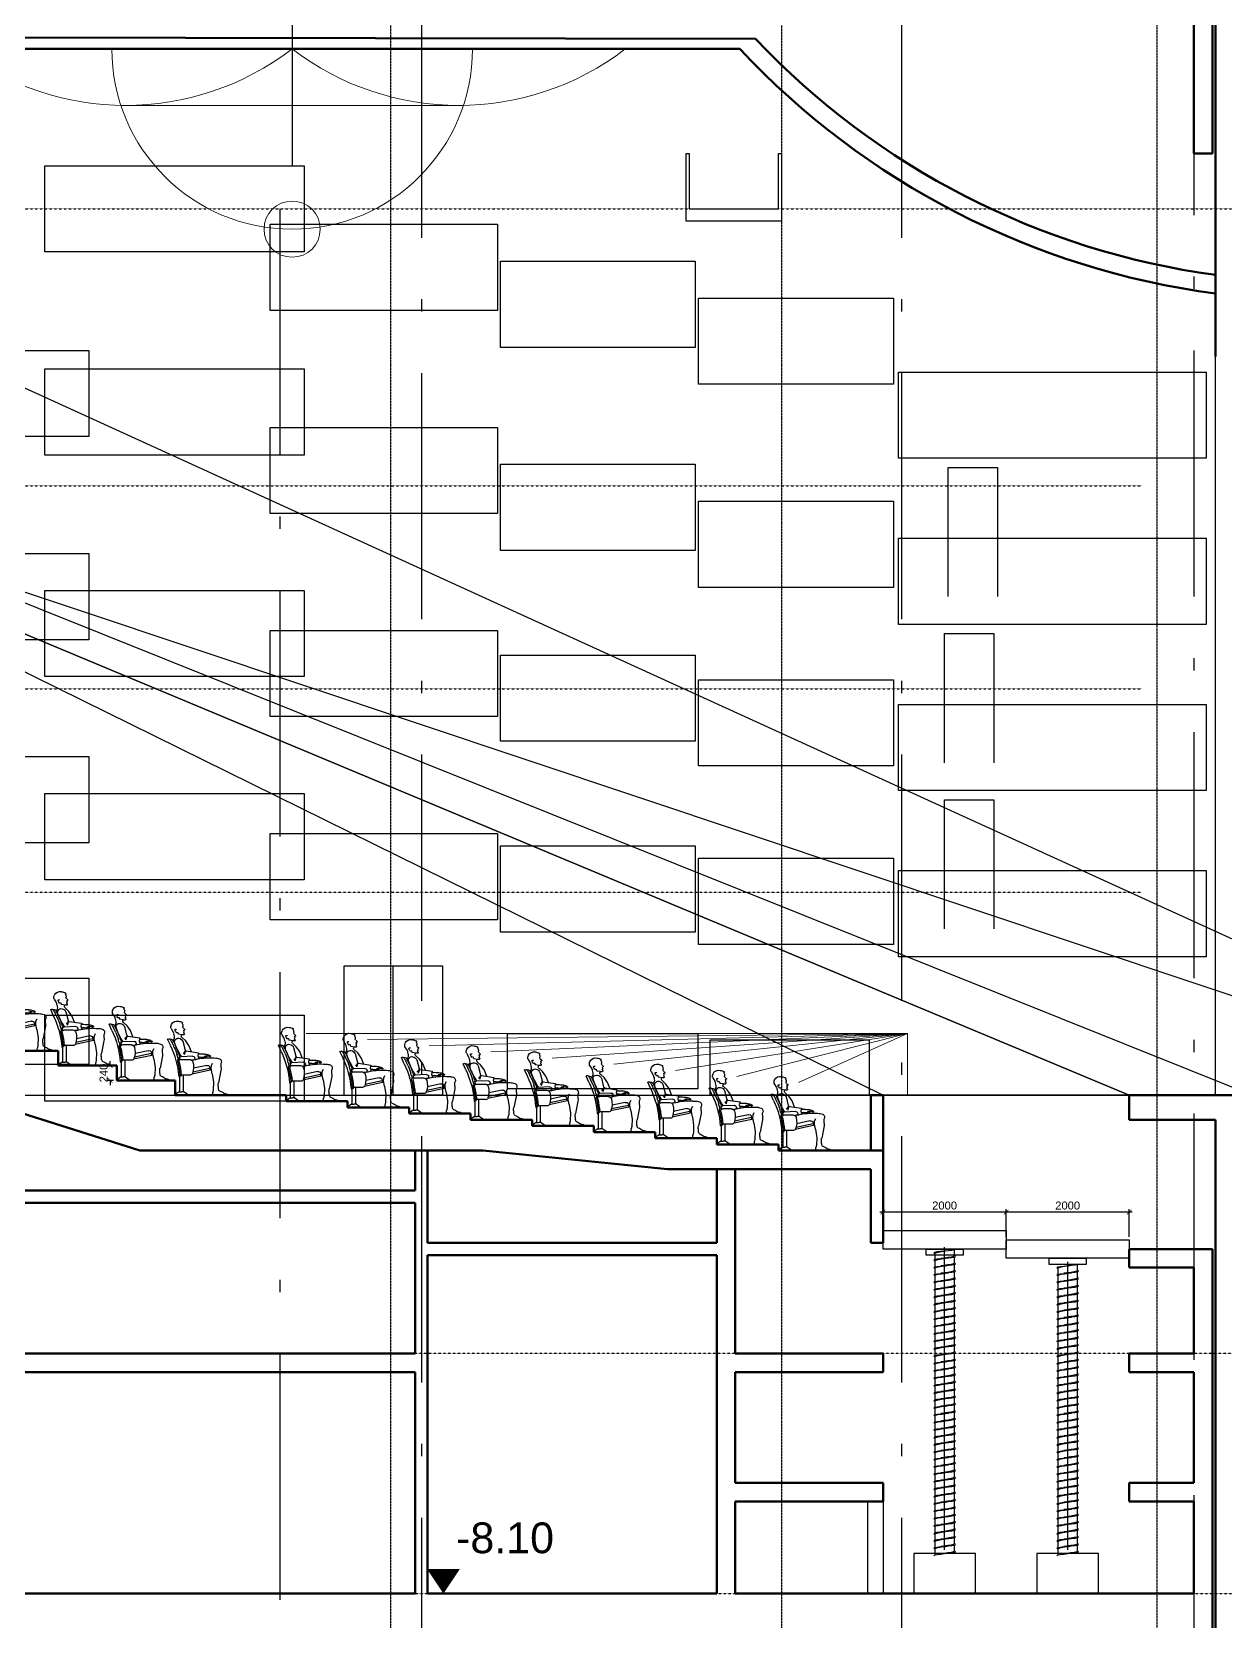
# Model space of a CAD drawing. Header units: millimetres. Extents: x 2558 to 253942, y 1343 to 186042.
# Drawn here: x 163171 to 182560, y 31870 to 57696 of the extents above; entities that cross this region are included whole.
import ezdxf

# ---------------------------------------------------------------- set-up
doc = ezdxf.new("R2010")
doc.units = ezdxf.units.MM
for name, pattern in [('DASHED', [0.75, 0.5, -0.25]), ('DOGSL_1', [0]), ('DOT', [0.125, 0, -0.125]), ('OSY', [6200, 4000, -1000, 200, -1000])]:
    doc.linetypes.add(name, pattern=pattern)
for name, color, linetype in [('axes', 40, 'OSY'), ('dim100', 7, 'Continuous'), ('F', 4, 'Continuous'), ('FFFF', 61, 'Continuous'), ('Light tech', 30, 'Continuous'), ('Mech', 7, 'Continuous'), ('P', 3, 'Continuous'), ('R', 7, 'Continuous'), ('SEATS', 7, 'Continuous'), ('Seats_2', 61, 'Continuous'), ('Text', 179, 'Continuous')]:
    doc.layers.add(name, color=color, linetype=linetype)
doc.layers.add('FF', color=7, linetype='Continuous', lineweight=20)
doc.layers.add('ST', color=5, linetype='Continuous', lineweight=50)
doc.layers.add('view', color=193, linetype='Continuous', lineweight=20, plot=False)
doc.styles.add('DIM', font='arial.ttf', dxfattribs={"height": 500})
doc.styles.add('dim200', font='arial.ttf')
doc.dimstyles.new('DIM 50', dxfattribs={"dimtxt": 130, "dimasz": 75, "dimexe": 50, "dimexo": 50, "dimgap": 40, "dimtad": 1, "dimdec": 0, "dimzin": 0, "dimdsep": 46, "dimtxsty": 'dim200', "dimblk": 'ARCHTICK', "dimcen": 50, "dimdle": 50, "dimclrd": 256, "dimclre": 256, "dimclrt": 256, "dimaunit": 1, "dimadec": 4, "dimazin": 0, "dimtfac": 1, "dimtdec": 0, "dimtix": 1, "dimtofl": 0, "dimtmove": 0, "dimatfit": 0, "dimldrblk": 'DOT', "dimfxl": 1, "dimtolj": 1, "dimtzin": 0, "dimarcsym": 0})

# ---------------------------------------------------------------- blocks, each defined once
blk = doc.blocks.new('man_seats')
at = {"layer": 'SEATS', "linetype": 'DOGSL_1'}
for p, q in [((-132, 1086), (-152, 1067)), ((-140, 1050), (-152, 1054)), ((-139, 1042), (-143, 1032)), ((-114, 1159), (-118, 1168)), ((67, 1077), (33, 1020)), ((-264, 700), (-223, 803)), ((-223, 803), (-167, 881)), ((-167, 881), (-116, 928)), ((-124, 870), (-161, 727)), ((-141, 1017), (-139, 1014)), ((-106, 977), (-57, 987)), ((-41, 1013), (-46, 993)), ((-32, 1014), (-25, 1010)), ((-11, 783), (-2, 804)), ((-2, 805), (24, 860)), ((16, 771), (25, 792)), ((25, 792), (51, 848)), ((79, 806), (123, 906)), ((123, 906), (112, 912)), ((-567, 602), (-609, 600)), ((-515, 630), (-501, 633)), ((-365, 637), (-382, 587)), ((-178, 713), (-377, 684)), ((-377, 684), (-365, 637)), ((-285, 629), (-96, 620)), ((-285, 564), (-274, 564)), ((-99, 576), (-235, 576)), ((-167, 718), (-145, 648)), ((-167, 718), (-127, 666)), ((-66, 609), (-76, 568)), ((-71, 591), (-71, 590)), ((-35, 621), (-29, 655)), ((-745, 439), (-744, 508)), ((-743, 396), (-703, 196)), ((-602, 343), (-623, 204)), ((-588, 477), (-607, 515)), ((-602, 343), (-586, 426)), ((-586, 426), (-588, 477)), ((-570, 401), (-563, 435)), ((-570, 401), (-274, 338)), ((-568, 436), (-564, 454)), ((-563, 435), (-568, 436)), ((-288, 376), (-563, 435)), ((-513, 477), (-297, 431)), ((-243, 322), (-103, 322)), ((-135, 50), (-135, 322)), ((-95, 319), (-82, 318)), ((-79, 321), (-92, 323)), ((-75, 50), (-75, 300)), ((-57, 296), (-70, 297)), ((-623, 204), (-618, 83)), ((-618, 83), (-610, 46)), ((-145, 50), (-210, 5)), ((-210, -5), (-210, 5)), ((-145, 50), (-105, 50)), ((-65, 50), (-105, 50)), ((-65, 50), (0, 5)), ((0, -5), (0, 5)), ((-751, -4), (-856, -4)), ((-667, -4), (-622, -4)), ((-210, -5), (0, -5))]:
    blk.add_line(p, q, dxfattribs=at)
for centre, radius, start, end in [((-146, 1059), 9.46, 125.4704, 185.4448), ((-147, 1062), 9.32, 203.837, 235.081), ((-145, 1045), 6.55, 332.6513, 44.0227), ((-150, 1103), 25.1, 316.7432, 16.5158), ((-42, 1116), 84.4, 149.409, 183.8498), ((-113, 1171), 6.41, 116.0209, 209.502), ((-29, 1008), 190, 97.5536, 117.1231), ((-29, 1098), 102, 26.4689, 104.1698), ((-10, 1049), 16.5, 47.7166, 138.5592), ((-117, 1096), 129, 318.7708, 338.0117), ((-8, 1054), 12.2, 329.7551, 40.8129), ((-15, 1103), 86.2, 342.1481, 27.0152), ((-131, 989), 16, 143.7865, 187.1051), ((-137, 988), 10.7, 185.0032, 229.8122), ((-164, 1021), 30, 311.4466, 322.1041), ((-138, 1030), 5.12, 158.1291, 246.9451), ((-132, 993), 17.7, 227.9411, 267.726), ((-134, 1021), 7.67, 139.5821, 208.7021), ((-149, 1009), 10.8, 320.5622, 23.3552), ((-127, 1075), 100, 266.9161, 281.9905), ((-47, 839), 81.9, 99.8095, 161.0328), ((-129, 955), 30.3, 296.5587, 45.4387), ((-843, 1136), 900, 325.057, 340.6089), ((1318, 198), 1452, 156.25, 163.2853), ((-48, 862), 59.4, 31.2887, 102.8268), ((1348, 194), 1408, 154.2153, 175.8447), ((-59, 1001), 15.1, 281.5207, 324.6216), ((-36, 1009), 6.46, 53.9875, 140.1087), ((-23, 1012), 2.86, 227.0098, 336.3873), ((-64, 862), 74.1, 340.9881, 25.0797), ((154, 936), 139, 155.4704, 190.285), ((-420, 810), 449, 7.0079, 13.4224), ((577, 569), 625, 148.9857, 152.1824), ((70, 1000), 42.4, 151.7571, 187.962), ((68, 874), 32.2, 102.3505, 147.7508), ((633, 536), 660, 146.3126, 151.8089), ((71, 866), 39.8, 70.0472, 104.029), ((108, 882), 31.5, 120.4244, 140.1755), ((105, 881), 31.6, 77.9129, 115.268), ((-698, 536), 53.5, 113.199, 210.8872), ((-643, 354), 244, 98.4819, 108.2551), ((-662, 538), 60, 88.5691, 106.7733), ((-620, 254), 346, 88.1949, 96.7454), ((-558, 626), 15.2, 165.2916, 189.6717), ((-563, 628), 10, 133.9367, 165.2937), ((-568, 625), 5, 189.6737, 233.1227), ((-566, 627), 8.41, 233.1181, 315.8795), ((-524, 587), 66.5, 103.2009, 133.9338), ((-548, -308), 910, 74.2076, 91.1743), ((-518, 559), 75.9, 90.8294, 124.0907), ((-454, 372), 292, 92.0009, 107.0006), ((-1014, -4183), 4843, 83.5788, 84.1379), ((-502, 628), 13.1, 170.6066, 284.3951), ((-483, 583), 35.8, 60.8515, 116.5569), ((-438, 650), 44.7, 232.7537, 302.0829), ((-416, -107), 773, 86.7172, 93.5577), ((-401, 591), 25, 20.6616, 122.0823), ((-285, 596), 32.5, 87.1208, 270.1029), ((20, 453), 317, 164.8434, 199.2992), ((-233, 519), 56.1, 89.9881, 163.0424), ((-274, 569), 4.92, 270, 309.9581), ((-181, 733), 20, 278.3209, 345.151), ((-99, 539), 36.4, 346.344, 90), ((1317, 195), 1421, 166.344, 174.7066), ((-99, 538), 82.2, 68.6815, 87.5), ((1317, 195), 1399, 166.2966, 174.7281), ((-99, 539), 59.1, 347.4672, 61.2692), ((-71, 610), 4.92, 346.6778, 68.6808), ((1318, 198), 1418, 162.6535, 164.7338), ((1318, 198), 1423, 156.25, 161.295), ((-209, 447), 536, 180.8902, 185.4981), ((-521, 429), 49.5, 77.5948, 149.5534), ((-553, 446), 13.5, 145.7447, 145.8152), ((-243, 361), 39.4, 199.2992, 270), ((-103, 327), 4.92, 270, 354.7066), ((-92, 326), 2.95, 160.5033, 262.9997), ((-45, 349), 58.5, 211.3195, 244.4384), ((22, 408), 137, 220.9422, 234.7656), ((-78, 324), 3.13, 264.3103, 349.888), ((-854, -1), 3.42, 132.6592, 240.7954), ((-838, -12), 23.1, 90.1435, 144.6299), ((-842, 87), 76.5, 272.7575, 294.2867), ((-737, -183), 214, 105.2186, 110.0864), ((-656, -134), 209, 108.4765, 130.9574), ((-709, -62), 66.4, 65.3055, 113.717), ((-730, 87), 25, 288.4767, 351.1366), ((-1306, 177), 607, 351.1364, 357.0608), ((-868, 156), 170, 356.4818, 13.4886), ((-695, 33), 85.8, 336.9924, 8.3783), ((-752, 37), 40.8, 270.6071, 292.8199), ((-660, 73), 77.1, 254.0525, 265.4576), ((-621, 1), 5.45, 265.9633, 344.3707)]:
    blk.add_arc(centre, radius, start, end, dxfattribs=at)
blk = doc.blocks.new('A$C24590B9B')
at = {"layer": 'Seats_2'}
blk.add_blockref('man_seats', (0, 5), dxfattribs=at)
blk = doc.blocks.new('_ArchTick')
at = {"color": 0, "linetype": 'ByBlock', "const_width": 0.15}
blk.add_lwpolyline([(-0.5, -0.5), (0.5, 0.5)], dxfattribs=at)
blk = doc.blocks.new('*D282')
at = {"layer": 'Defpoints', "color": 0, "linetype": 'Continuous', "transparency": 16777216}
for p in [(179001, 38518), (179001, 38068), (181001, 38068)]:
    blk.add_point(p, dxfattribs=at)
at = {"layer": 'dim100', "linetype": 'Continuous', "lineweight": -2, "transparency": 16777216}
for p, q in [((181051, 38518), (178951, 38518)), ((179001, 38118), (179001, 38568)), ((181001, 38118), (181001, 38568))]:
    blk.add_line(p, q, dxfattribs=at)
at = {"layer": 'dim100', "linetype": 'Continuous', "lineweight": -2, "transparency": 16777216, "xscale": 75, "yscale": 75, "zscale": 75, "rotation": 180}
blk.add_blockref('_ArchTick', (179001, 38518), dxfattribs=at)
at = {"layer": 'dim100', "linetype": 'Continuous', "lineweight": -2, "transparency": 16777216, "xscale": 75, "yscale": 75, "zscale": 75}
blk.add_blockref('_ArchTick', (181001, 38518), dxfattribs=at)
at = {"layer": 'dim100', "linetype": 'Continuous', "transparency": 16777216, "insert": (180001, 38624), "char_height": 130, "attachment_point": 5, "style": 'dim200'}
blk.add_mtext('\\A1;2000', dxfattribs=at)
blk = doc.blocks.new('_Dot')
at = {"layer": 'P', "color": 0, "lineweight": -2}
blk.add_line((-0.5, 0), (-1, 0), dxfattribs=at)
at = {"layer": 'P', "color": 0, "const_width": 0.5}
blk.add_lwpolyline([(-0.25, 0, 1), (0.25, 0, 1)], format="xyb", close=True, dxfattribs=at)
blk = doc.blocks.new('*D283')
at = {"layer": 'Defpoints', "color": 0, "linetype": 'Continuous', "transparency": 16777216}
for p in [(177001, 38518), (177001, 38218), (179001, 38218)]:
    blk.add_point(p, dxfattribs=at)
at = {"layer": 'dim100', "linetype": 'Continuous', "lineweight": -2, "transparency": 16777216}
for p, q in [((179051, 38518), (176951, 38518)), ((177001, 38268), (177001, 38568)), ((179001, 38268), (179001, 38568))]:
    blk.add_line(p, q, dxfattribs=at)
at = {"layer": 'dim100', "linetype": 'Continuous', "lineweight": -2, "transparency": 16777216, "xscale": 75, "yscale": 75, "zscale": 75, "rotation": 180}
blk.add_blockref('_ArchTick', (177001, 38518), dxfattribs=at)
at = {"layer": 'dim100', "linetype": 'Continuous', "lineweight": -2, "transparency": 16777216, "xscale": 75, "yscale": 75, "zscale": 75}
blk.add_blockref('_ArchTick', (179001, 38518), dxfattribs=at)
at = {"layer": 'dim100', "linetype": 'Continuous', "transparency": 16777216, "insert": (178001, 38624), "char_height": 130, "attachment_point": 5, "style": 'dim200'}
blk.add_mtext('\\A1;2000', dxfattribs=at)
blk = doc.blocks.new('vint')
blk.add_line((0, 0), (0, 120))
for points in [[(-175, 30), (-160, 40), (-120, 48), (-64, 54), (0, 60), (64, 66), (120, 72), (160, 80), (175, 90)], [(-175, 30), (-160, 19), (-160, -80)], [(-160, 19), (-146, 30), (-106, 40), (-51, 49), (13, 59), (61, 65)], [(175, -30), (160, -19), (160, 80)], [(-175, -90), (-160, -80), (-120, -72), (-64, -66), (0, -60), (64, -54), (120, -48), (160, -40), (175, -30)], [(160, -19), (146, -30), (106, -40), (51, -49), (-13, -59), (-61, -65)]]:
    blk.add_lwpolyline(points)
blk = doc.blocks.new('*D308')
at = {"layer": 'Defpoints', "color": 0, "transparency": 16777216}
for p in [(164445, 40898), (164551, 40898), (164551, 40658)]:
    blk.add_point(p, dxfattribs=at)
at = {"layer": 'dim100', "lineweight": -2, "transparency": 16777216}
for p, q in [((164501, 40898), (164395, 40898)), ((164445, 40898), (164445, 40973)), ((164501, 40658), (164395, 40658)), ((164445, 40658), (164445, 40583))]:
    blk.add_line(p, q, dxfattribs=at)
at = {"layer": 'dim100', "lineweight": -2, "transparency": 16777216, "xscale": 75, "yscale": 75, "zscale": 75}
for p, rotation in [((164445, 40898), 270), ((164445, 40658), 90)]:
    blk.add_blockref('_ArchTick', p, dxfattribs=dict(at, rotation=rotation))
at = {"layer": 'dim100', "transparency": 16777216, "insert": (164338, 40778), "char_height": 130, "attachment_point": 5, "rotation": 90, "style": 'dim200'}
blk.add_mtext('\\A1;240', dxfattribs=at)

msp = doc.modelspace()

# ---------------------------------------------------------------- linework, layer by layer
at = {"layer": 'axes'}
for p, q in [((182051.4, 77318.1), (182051.4, 20218.1)), ((169501.4, 64550.6), (169501.4, 20218.1)), ((177301.4, 64550.6), (177301.4, 20218.1)), ((167201.4, 54818.1), (167201.4, 20218.1))]:
    msp.add_line(p, q, dxfattribs=at)
at = {"layer": 'axes', "color": 7}
msp.add_line((167401.4, 64068.1), (167401.4, 55518.1), dxfattribs=at)
at = {"layer": 'axes', "linetype": 'DOT'}
for p, q in [((126751.4, 54818.1), (249501.4, 54818.1)), ((126751.4, 50318.1), (181201.4, 50318.1)), ((126751.4, 47018.1), (181201.4, 47018.1)), ((126751.4, 43718.1), (181201.4, 43718.1)), ((248751.4, 36218.1), (126751.4, 36218.1)), ((126751.4, 32318.1), (249501.4, 32318.1))]:
    msp.add_line(p, q, dxfattribs=at)
at = {"layer": 'F'}
for p, q in [((176751.4, 33818.1), (176751.4, 32318.1)), ((177001.4, 33818.1), (177001.4, 32318.1))]:
    msp.add_line(p, q, dxfattribs=at)
at = {"layer": 'FF'}
msp.add_line((170182.8, 56499.7), (164620, 56499.7), dxfattribs=at)
msp.add_circle((167401.4, 54489), 456, dxfattribs=at)
for centre, radius, start, end in [((164694.9, 60944), 4444.9, 232.49026, 307.50974), ((167401.4, 57418.1), 2929.1, 180, 0), ((170107.9, 60944), 4444.9, 232.49026, 307.50974)]:
    msp.add_arc(centre, radius, start, end, dxfattribs=at)
at = {"layer": 'FFFF'}
for points in [[(163382.7, 55518.1), (167596.9, 55518.1), (167596.9, 54118.1), (163382.7, 54118.1)], [(167042.9, 54568.1), (170735.2, 54568.1), (170735.2, 53168.1), (167042.9, 53168.1)], [(170785.9, 53968.1), (173949.2, 53968.1), (173949.2, 52568.1), (170785.9, 52568.1)], [(174005.2, 53368.1), (177173.3, 53368.1), (177173.3, 51968.1), (174005.2, 51968.1)], [(159978.8, 52518.1), (164095.4, 52518.1), (164095.4, 51118.1), (159978.8, 51118.1)], [(163382.7, 52218.1), (167596.9, 52218.1), (167596.9, 50818.1), (163382.7, 50818.1)], [(167042.9, 51268.1), (170735.2, 51268.1), (170735.2, 49868.1), (167042.9, 49868.1)], [(170785.9, 50668.1), (173949.2, 50668.1), (173949.2, 49268.1), (170785.9, 49268.1)], [(174005.2, 50068.1), (177173.3, 50068.1), (177173.3, 48668.1), (174005.2, 48668.1)], [(159978.8, 49218.1), (164095.4, 49218.1), (164095.4, 47818.1), (159978.8, 47818.1)], [(163382.7, 48618.1), (167596.9, 48618.1), (167596.9, 47218.1), (163382.7, 47218.1)], [(167042.9, 47968.1), (170735.2, 47968.1), (170735.2, 46568.1), (167042.9, 46568.1)], [(170785.9, 47568.1), (173949.2, 47568.1), (173949.2, 46168.1), (170785.9, 46168.1)], [(174005.2, 47168.1), (177173.3, 47168.1), (177173.3, 45768.1), (174005.2, 45768.1)], [(159978.8, 45918.1), (164095.4, 45918.1), (164095.4, 44518.1), (159978.8, 44518.1)], [(163382.7, 45318.1), (167596.9, 45318.1), (167596.9, 43918.1), (163382.7, 43918.1)], [(167042.9, 44668.1), (170735.2, 44668.1), (170735.2, 43268.1), (167042.9, 43268.1)], [(170785.9, 44468.1), (173949.2, 44468.1), (173949.2, 43068.1), (170785.9, 43068.1)], [(174005.2, 44268.1), (177173.3, 44268.1), (177173.3, 42868.1), (174005.2, 42868.1)], [(159978.8, 42318.1), (164095.4, 42318.1), (164095.4, 40918.1), (159978.8, 40918.1)], [(163382.7, 41718.1), (167596.9, 41718.1), (167596.9, 40318.1), (163382.7, 40318.1)], [(170899.4, 41418.1), (173991, 41418.1), (173991, 40518.1), (170899.4, 40518.1)], [(174191, 41318.1), (176775.9, 41318.1), (176775.9, 40418.1), (174191, 40418.1)]]:
    msp.add_lwpolyline(points, close=True, dxfattribs=at)
at = {"layer": 'Light tech'}
msp.add_line((155188.4, 55502), (184915.4, 41931.3), dxfattribs=at)
at = {"layer": 'Light tech', "ltscale": 0.5}
msp.add_lwpolyline([(154952.3, 51665.4), (183001.4, 40418.1)], dxfattribs=at)
at = {"layer": 'Light tech'}
msp.add_lwpolyline([(187501.4, 40418.1), (154901.5, 51317.8), (181001.4, 40418.1), (154901.5, 51317.8), (177001.4, 40418.1)], dxfattribs=at)
at = {"layer": 'Mech', "color": 1}
for points in [[(177701.4, 37918.1), (178301.4, 37918.1), (178301.4, 37818.1), (177701.4, 37818.1)], [(179701.4, 37768.1), (180301.4, 37768.1), (180301.4, 37668.1), (179701.4, 37668.1)], [(178501.4, 32968.1), (177501.4, 32968.1), (177501.4, 32318.1), (178501.4, 32318.1)], [(180501.4, 32968.1), (179501.4, 32968.1), (179501.4, 32318.1), (180501.4, 32318.1)]]:
    msp.add_lwpolyline(points, close=True, dxfattribs=at)
at = {"layer": 'P', "linetype": 'Continuous'}
for p, q in [((173801.4, 54618.1), (173801.4, 55718.1)), ((173801.4, 55718.1), (173851.4, 55718.1)), ((173851.4, 55718.1), (173851.4, 54818.1)), ((175301.4, 54818.1), (175301.4, 55718.1)), ((175301.4, 55718.1), (175351.4, 55718.1)), ((175351.4, 55718.1), (175351.4, 54618.1)), ((173851.4, 54818.1), (175301.4, 54818.1)), ((175351.4, 54618.1), (173801.4, 54618.1)), ((175351.4, 54618.1), (173801.4, 54618.1))]:
    msp.add_line(p, q, dxfattribs=at)
at = {"layer": 'P'}
for p, q in [((182401.4, 40418.1), (182401.4, 52418.1)), ((126751.4, 40418.1), (247551.4, 40418.1)), ((181001.4, 40418.1), (177001.4, 40418.1))]:
    msp.add_line(p, q, dxfattribs=at)
at = {"layer": 'P', "linetype": 'Continuous'}
for points in [[(177254, 52168.1), (182251.4, 52168.1), (182251.4, 50768.1), (177254, 50768.1)], [(177254, 49468.1), (182251.4, 49468.1), (182251.4, 48068.1), (177254, 48068.1)], [(177254, 46768.1), (182251.4, 46768.1), (182251.4, 45368.1), (177254, 45368.1)], [(177254, 44068.1), (182251.4, 44068.1), (182251.4, 42668.1), (177254, 42668.1)]]:
    msp.add_lwpolyline(points, close=True, dxfattribs=at)
for points in [[(178062, 48518.1), (178062, 50618.1), (178862, 50618.1), (178862, 48518.1)], [(178001.4, 45818.1), (178001.4, 47918.1), (178801.4, 47918.1), (178801.4, 45818.1)], [(178001.4, 43118.1), (178001.4, 45218.1), (178801.4, 45218.1), (178801.4, 43118.1)]]:
    msp.add_lwpolyline(points, dxfattribs=at)
at = {"layer": 'P'}
msp.add_lwpolyline([(168244.4, 40418.1), (168244.4, 42518.1), (169844.4, 42518.1), (169844.4, 40418.1), (169044.4, 40418.1), (169044.4, 42518.1)], dxfattribs=at)
for points in [[(177001.4, 38218.1), (179001.4, 38218.1), (179001.4, 37918.1), (177001.4, 37918.1)], [(179001.4, 38068.1), (181001.4, 38068.1), (181001.4, 37768.1), (179001.4, 37768.1)]]:
    msp.add_lwpolyline(points, close=True, dxfattribs=at)
at = {"layer": 'R', "color": 7, "linetype": 'DASHED'}
for p, q in [((181451.4, 77318.1), (181451.4, 26868.1)), ((169001.4, 64550.6), (169001.4, 25418.1)), ((175351.4, 64550.6), (175351.4, 26868.1))]:
    msp.add_line(p, q, dxfattribs=at)
at = {"layer": 'ST'}
for p, q in [((182351.4, 55718.1), (182351.4, 62018.1)), ((182401.4, 52418.1), (182401.4, 62018.1)), ((182051.4, 61518.1), (182051.4, 55718.1)), ((156001.4, 57618.1), (174931.3, 57581.4)), ((156001.4, 57418.1), (174673.2, 57418.1)), ((182051.4, 55718.1), (182351.4, 55718.1)), ((163601.4, 41138.1), (162651.4, 41138.1)), ((163601.4, 40898.1), (163601.4, 41138.1)), ((164924.3, 39518.1), (160751.4, 40835.8)), ((164551.4, 40898.1), (163601.4, 40898.1)), ((164551.4, 40658.1), (164551.4, 40898.1)), ((165501.4, 40658.1), (164551.4, 40658.1)), ((165501.4, 40418.1), (165501.4, 40658.1)), ((165501.4, 40418.1), (167301.4, 40418.1)), ((167301.4, 40418.1), (167301.4, 40318.1)), ((167301.4, 40318.1), (167301.4, 40318.1)), ((167301.4, 40318.1), (168301.4, 40318.1)), ((168301.4, 40218.1), (168301.4, 40318.1)), ((176801.4, 39518.1), (176801.4, 40418.1)), ((176801.4, 40418.1), (177001.4, 40418.1)), ((181001.4, 40418.1), (184801.4, 40418.1)), ((181001.4, 40018.1), (181001.4, 40418.1)), ((168301.4, 40218.1), (169301.4, 40218.1)), ((169301.4, 40218.1), (169301.4, 40118.1)), ((169301.4, 40118.1), (170301.4, 40118.1)), ((170301.4, 40018.1), (170301.4, 40118.1)), ((170301.4, 40018.1), (171301.4, 40018.1)), ((171301.4, 40018.1), (171301.4, 39918.1)), ((171301.4, 39918.1), (172301.4, 39918.1)), ((172301.4, 39818.1), (172301.4, 39918.1)), ((172301.4, 39818.1), (173301.4, 39818.1)), ((173301.4, 39718.1), (173301.4, 39818.1)), ((182401.4, 40018.1), (181001.4, 40018.1)), ((182401.4, 32318.1), (182401.4, 40018.1)), ((164924.3, 39518.1), (170501.4, 39518.1)), ((169401.4, 39518.1), (169401.4, 38867.8)), ((169601.4, 39518.1), (169601.4, 38018.1)), ((173501.4, 39218.1), (170501.4, 39518.1)), ((173301.4, 39718.1), (174301.4, 39718.1)), ((174301.4, 39618.1), (174301.4, 39718.1)), ((174301.4, 39618.1), (175301.4, 39618.1)), ((175301.4, 39518.1), (175301.4, 39618.1)), ((175301.4, 39518.1), (177001.4, 39518.1)), ((176801.4, 39218.1), (173501.4, 39218.1)), ((174301.4, 38018.1), (174301.4, 39218.1)), ((174601.4, 36218.1), (174601.4, 39218.1)), ((169401.4, 38867.8), (162959.9, 38867.8)), ((169401.4, 38667.8), (162927.2, 38667.8)), ((169401.4, 38667.8), (169401.4, 36218.1)), ((174301.4, 38018.1), (169601.4, 38018.1)), ((177001.4, 38018.1), (176801.4, 38018.1)), ((169601.4, 37818.1), (169601.4, 32318.1)), ((174301.4, 37818.1), (169601.4, 37818.1)), ((174301.4, 32318.1), (174301.4, 37818.1)), ((182351.4, 37918.1), (181001.4, 37918.1)), ((181001.4, 37918.1), (181001.4, 37618.1)), ((182351.4, 37918.1), (182351.4, 31418.1)), ((181001.4, 37618.1), (182051.4, 37618.1)), ((182051.4, 37618.1), (182051.4, 36218.1)), ((160751.4, 36218.1), (169401.4, 36218.1)), ((174601.4, 36218.1), (177001.4, 36218.1)), ((177001.4, 36218.1), (177001.4, 35918.1)), ((181001.4, 36218.1), (181001.4, 35918.1)), ((182051.4, 36218.1), (181001.4, 36218.1)), ((169401.4, 35918.1), (153601.4, 35918.1)), ((169401.4, 35918.1), (169401.4, 32318.1)), ((177001.4, 35918.1), (174601.4, 35918.1)), ((174601.4, 34118.1), (174601.4, 35918.1)), ((181001.4, 35918.1), (182051.4, 35918.1)), ((182051.4, 35918.1), (182051.4, 34118.1)), ((174601.4, 34118.1), (177001.4, 34118.1)), ((177001.4, 34118.1), (177001.4, 33818.1)), ((181001.4, 34118.1), (181001.4, 33818.1)), ((182051.4, 34118.1), (181001.4, 34118.1)), ((174601.4, 32318.1), (174601.4, 33818.1)), ((177001.4, 33818.1), (174601.4, 33818.1)), ((181001.4, 33818.1), (182051.4, 33818.1)), ((182051.4, 33818.1), (182051.4, 32318.1)), ((153601.4, 32318.1), (169401.4, 32318.1)), ((174601.4, 32318.1), (182051.4, 32318.1)), ((182401.4, 32318.1), (182401.4, 28418.1)), ((182401.4, 32318.1), (182401.4, 32318.1))]:
    msp.add_line(p, q, dxfattribs=at)
at = {"layer": 'ST', "linetype": 'Continuous'}
for p, q in [((177001.4, 39518.1), (177001.4, 38018.1)), ((176801.4, 39218.1), (176801.4, 38018.1)), ((177001.4, 36218.1), (177001.4, 36218.1)), ((174301.4, 32318.1), (169601.4, 32318.1))]:
    msp.add_line(p, q, dxfattribs=at)
at = {"layer": 'ST'}
msp.add_lwpolyline([(176801.4, 39518.1), (176801.4, 40418.1), (177001.4, 40418.1), (177001.4, 39518.1)], dxfattribs=at)
for radius, start, end in [(12914.2, 223.11849, 262.44303), (12614.2, 223.37829, 262.26221)]:
    msp.add_arc((184099.8, 66245), radius, start, end, dxfattribs=at)
at = {"layer": 'Text', "ltscale": 0.2}
msp.add_lwpolyline([(171460.9, 32718.1, 0, 0, 0), (169858.5, 32718.1, 533.3, 0, 0), (169858.5, 32318.1, 0, 0, 0), (168951.4, 32318.1, 0, 0, 0), (170765.8, 32318.1, 0, 0, 0)], format="xyseb", dxfattribs=at)
at = {"layer": 'view'}
for p, q in [((167626.8, 41421), (177401.4, 41418.1)), ((168626.8, 41321), (177401.4, 41418.1)), ((169626.8, 41221), (177401.4, 41418.1)), ((170626.8, 41121), (177401.4, 41418.1)), ((171626.8, 41021), (177401.4, 41418.1)), ((172626.8, 40921), (177401.4, 41418.1)), ((173626.8, 40821), (177401.4, 41418.1)), ((174626.8, 40721), (177401.4, 41418.1)), ((175626.8, 40621), (177401.4, 41418.1)), ((177401.4, 41418.1), (177401.4, 40418.1))]:
    msp.add_line(p, q, dxfattribs=at)

# ---------------------------------------------------------------- block references
at = {"layer": 'Mech', "color": 1}
for p in [(178001.4, 37828.1), (178001.4, 37708.1), (178001.4, 37588.1), (180001.4, 37588.1), (178001.4, 37468.1), (178001.4, 37348.1), (180001.4, 37468.1), (180001.4, 37348.1), (178001.4, 37228.1), (178001.4, 37108.1), (180001.4, 37228.1), (180001.4, 37108.1), (178001.4, 36988.1), (178001.4, 36868.1), (180001.4, 36988.1), (180001.4, 36868.1), (178001.4, 36748.1), (178001.4, 36628.1), (180001.4, 36748.1), (180001.4, 36628.1), (178001.4, 36508.1), (178001.4, 36388.1), (180001.4, 36508.1), (180001.4, 36388.1), (178001.4, 36268.1), (178001.4, 36148.1), (180001.4, 36268.1), (180001.4, 36148.1), (178001.4, 36028.1), (178001.4, 35908.1), (178001.4, 35788.1), (180001.4, 36028.1), (180001.4, 35908.1), (180001.4, 35788.1), (178001.4, 35668.1), (178001.4, 35548.1), (180001.4, 35668.1), (180001.4, 35548.1), (178001.4, 35428.1), (178001.4, 35308.1), (180001.4, 35428.1), (180001.4, 35308.1), (178001.4, 35188.1), (178001.4, 35068.1), (180001.4, 35188.1), (180001.4, 35068.1), (178001.4, 34948.1), (178001.4, 34828.1), (180001.4, 34948.1), (180001.4, 34828.1), (178001.4, 34708.1), (178001.4, 34588.1), (180001.4, 34708.1), (180001.4, 34588.1), (178001.4, 34468.1), (178001.4, 34348.1), (180001.4, 34468.1), (180001.4, 34348.1), (178001.4, 34228.1), (178001.4, 34108.1), (178001.4, 33988.1), (180001.4, 34228.1), (180001.4, 34108.1), (180001.4, 33988.1), (178001.4, 33868.1), (178001.4, 33748.1), (180001.4, 33868.1), (180001.4, 33748.1), (178001.4, 33628.1), (178001.4, 33508.1), (180001.4, 33628.1), (180001.4, 33508.1), (178001.4, 33388.1), (178001.4, 33268.1), (180001.4, 33388.1), (180001.4, 33268.1), (178001.4, 33148.1), (178001.4, 33028.1), (180001.4, 33148.1), (180001.4, 33028.1)]:
    msp.add_blockref('vint', p, dxfattribs=at)
at = {"layer": 'SEATS', "xscale": -1}
for p in [(162651.4, 41138.1), (163601.4, 40898.1), (164551.4, 40658.1), (165501.4, 40418.1)]:
    msp.add_blockref('A$C24590B9B', p, dxfattribs=at)
at = {"layer": 'ST', "xscale": -1}
for p in [(167301.4, 40318.1), (168301.4, 40218.1), (169301.4, 40118.1), (170301.4, 40018.1), (171301.4, 39918.1), (172301.4, 39818.1), (173301.4, 39718.1), (174301.4, 39618.1), (175301.4, 39518.1)]:
    msp.add_blockref('A$C24590B9B', p, dxfattribs=at)

# ---------------------------------------------------------------- texts
at = {"layer": 'Text', "style": 'DIM'}
msp.add_text('-8.10', height=500, dxfattribs=at).set_placement((170064, 32975.2))

# ---------------------------------------------------------------- dimensions: what is measured, and where the dimension line sits
at = {"layer": 'dim100'}
dim = msp.add_linear_dim(base=(164444.9, 40898.1), p1=(164551.4, 40658.1), p2=(164551.4, 40898.1), angle=90, dimstyle='DIM 50', dxfattribs=at)
dim.commit()
dim.dimension.update_dxf_attribs({"geometry": '*D308', "text_midpoint": (164338.5, 40778.1)})
at = {"layer": 'dim100', "linetype": 'Continuous'}
for base, p1, p2, picture, middle in [((177001.4, 38518.1), (179001.4, 38218.1), (177001.4, 38218.1), '*D283', (178001.4, 38624.4)), ((179001.4, 38518.1), (181001.4, 38068.1), (179001.4, 38068.1), '*D282', (180001.4, 38624.4))]:
    dim = msp.add_linear_dim(base=base, p1=p1, p2=p2, dimstyle='DIM 50', dxfattribs=at)
    dim.commit()
    dim.dimension.update_dxf_attribs({"geometry": picture, "text_midpoint": middle})

doc.saveas('drawing.dxf')
